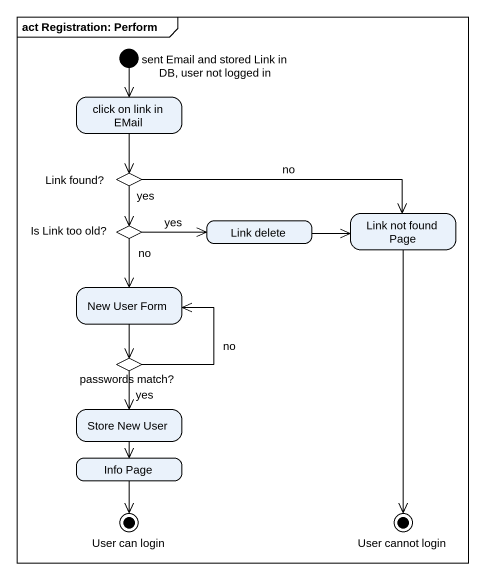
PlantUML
@startuml
mainframe act Registration: Perform
hide empty description
state "sent Email and stored Link in DB, user not logged in" as sent_Email_and_stored_Link <<start>>
state "click on link in EMail" as click_on_link_in_EMail
state "Link found?" as Link_found <<choice>>
state "Is Link too old?" as Is_Link_too_old <<choice>>
state "Link delete" as Link_delete
state "Link not found Page" as Link_not_found_Page
state "New User Form" as New_User_Form
state "passwords match?" as passwords_match <<choice>>
state "Store New User" as Store_New_User
state "Info Page" as Info_Page
state "User can login" as User_can_login <<end>>
state "User cannot login" as User_cannot_login <<end>>
sent_Email_and_stored_Link --> click_on_link_in_EMail
click_on_link_in_EMail --> Link_found
Link_found --> Is_Link_too_old : yes
Link_found -right-> Link_not_found_Page : no
Is_Link_too_old -right-> Link_delete : yes
Is_Link_too_old --> New_User_Form : no
Link_delete -right-> Link_not_found_Page
Link_not_found_Page --> User_cannot_login
New_User_Form --> passwords_match
passwords_match -up-> New_User_Form : no
passwords_match --> Store_New_User : yes
Store_New_User --> Info_Page
Info_Page --> User_can_login
@enduml
